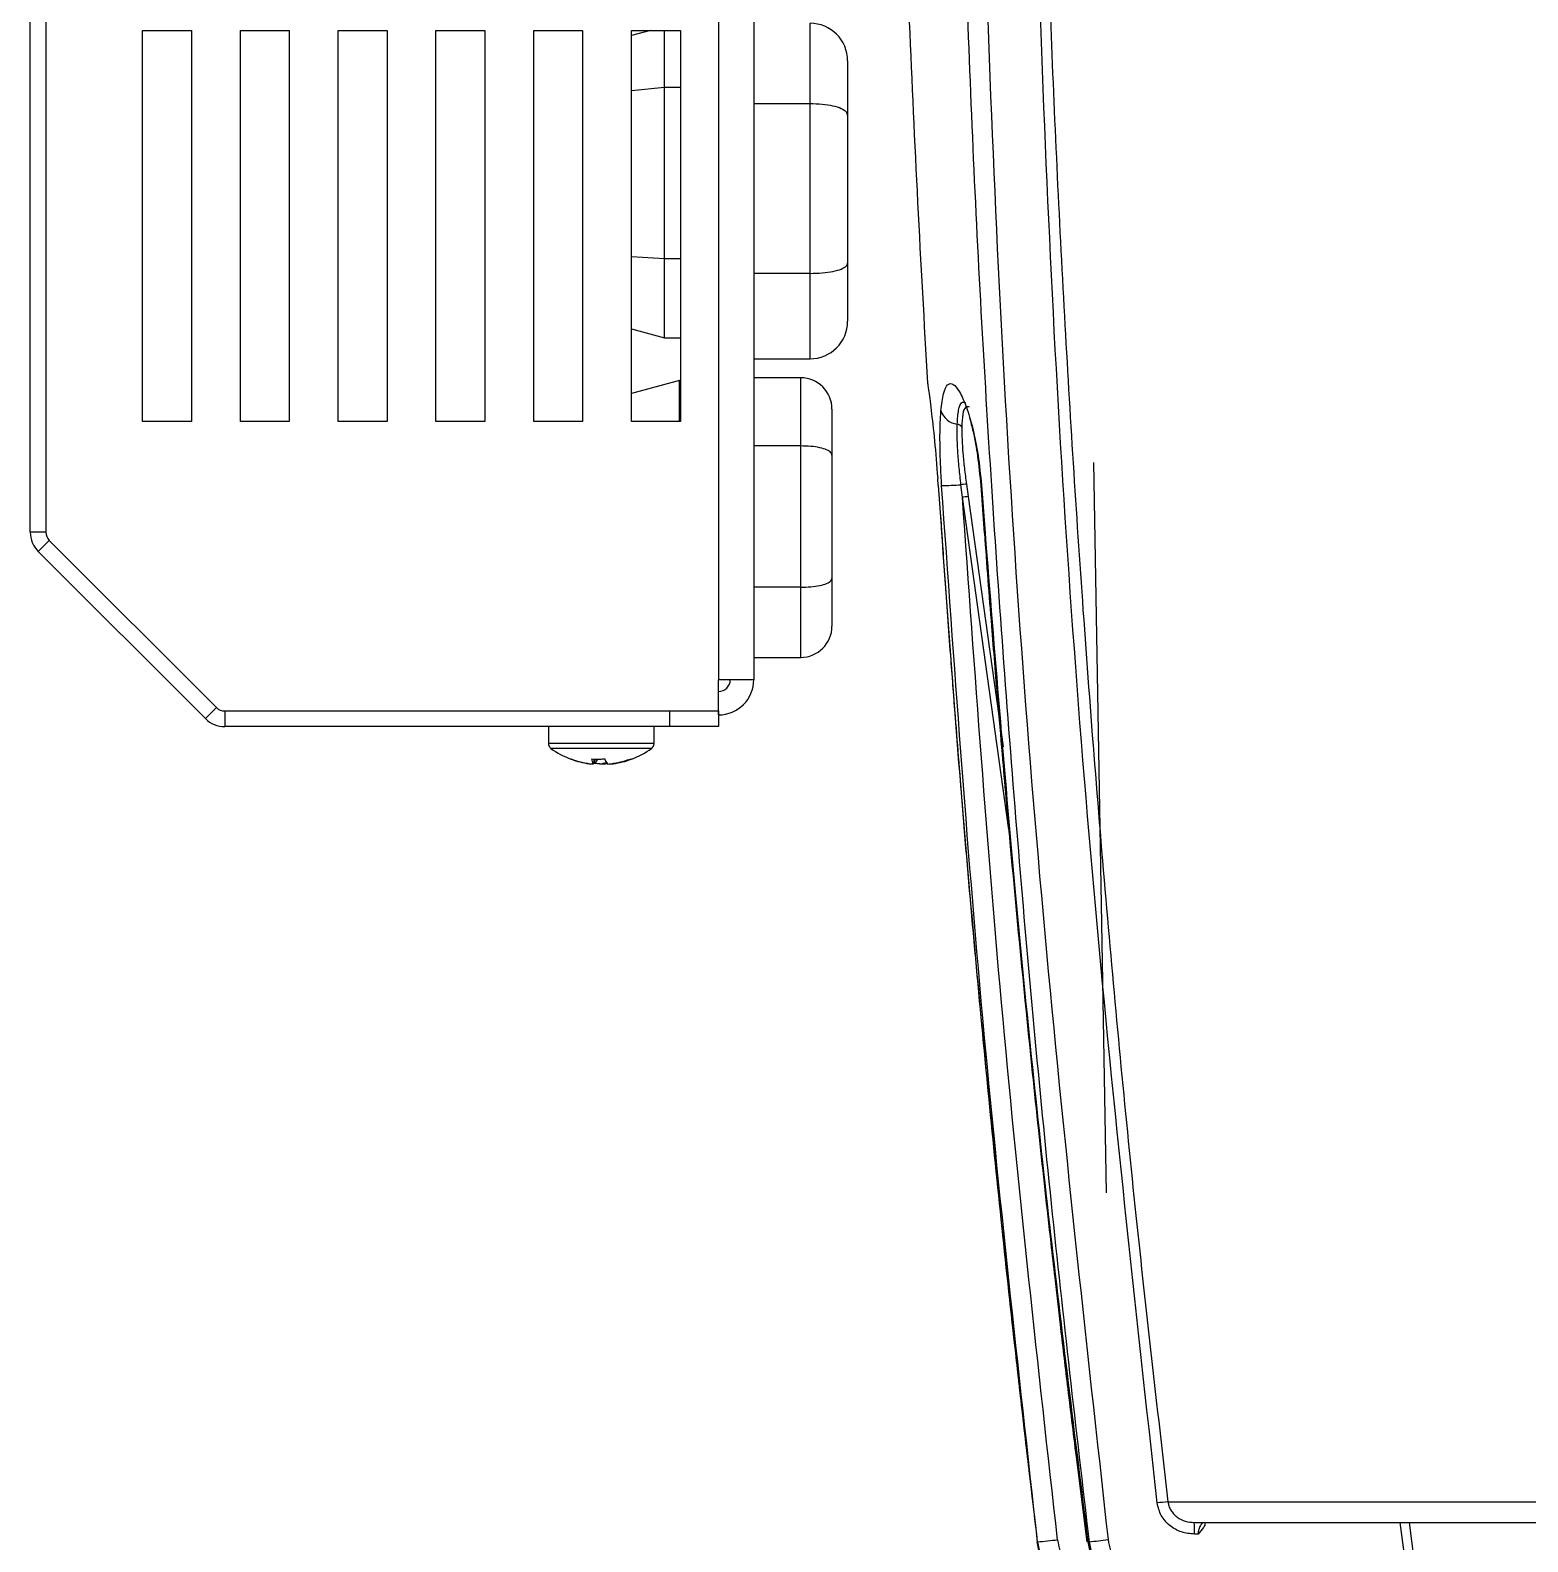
# Model space of a CAD drawing. Extents: x 7 to 135, y 3 to 97.
# Drawn here: x 51.465 to 55.294, y 6.852 to 10.717 of the extents above; entities that cross this region are included whole.
import ezdxf

# ---------------------------------------------------------------- set-up
doc = ezdxf.new("R2010")
doc.units = 0
doc.header["$MEASUREMENT"] = 0
doc.layers.add('OBJECT', color=7, linetype='CONTINUOUS')

msp = doc.modelspace()

# ---------------------------------------------------------------- linework, layer by layer
at = {"layer": 'OBJECT'}
for p, q in [((51.4654, 9.4338), (51.4654, 12.539)), ((51.5054, 12.539), (51.5054, 9.4338)), ((53.2254, 11.1039), (53.2254, 9.0564)), ((53.3154, 10.9164), (53.3154, 9.0564)), ((51.7529, 10.7164), (51.8779, 10.7164)), ((51.7529, 9.7164), (51.7529, 10.7164)), ((51.8779, 10.7164), (51.8779, 9.7164)), ((52.0029, 10.7164), (52.1279, 10.7164)), ((52.0029, 9.7164), (52.0029, 10.7164)), ((52.1279, 10.7164), (52.1279, 9.7164)), ((52.2529, 10.7164), (52.3779, 10.7164)), ((52.2529, 9.7164), (52.2529, 10.7164)), ((52.3779, 10.7164), (52.3779, 9.7164)), ((52.5029, 10.7164), (52.6279, 10.7164)), ((52.5029, 9.7164), (52.5029, 10.7164)), ((52.6279, 10.7164), (52.6279, 9.7164)), ((52.7529, 10.7164), (52.8779, 10.7164)), ((52.7529, 9.7164), (52.7529, 10.7164)), ((52.8779, 10.7164), (52.8779, 9.7164)), ((53.0512, 10.7164), (53.0029, 10.7035)), ((53.0029, 10.7164), (53.1279, 10.7164)), ((53.0029, 9.7164), (53.0029, 10.7164)), ((53.0874, 10.5716), (53.0874, 10.7164)), ((53.1279, 10.7164), (53.1279, 9.7164)), ((53.4594, 10.5289), (53.4594, 10.7348)), ((53.5554, 10.6388), (53.5554, 10.4994)), ((53.0029, 10.5631), (53.0874, 10.5716)), ((53.0874, 10.1334), (53.0874, 10.5716)), ((53.0874, 10.5716), (53.1279, 10.5716)), ((53.4594, 10.5289), (53.3154, 10.5289)), ((53.4594, 10.0954), (53.4594, 10.5289)), ((53.5554, 10.4994), (53.5554, 10.1216)), ((53.0029, 10.1389), (53.0874, 10.1334)), ((53.0874, 9.9308), (53.0874, 10.1334)), ((53.0874, 10.1334), (53.1279, 10.1334)), ((53.4594, 10.0954), (53.3154, 10.0954)), ((53.4594, 9.8768), (53.4594, 10.0954)), ((53.5554, 10.1216), (53.5554, 9.9728)), ((53.0029, 9.9535), (53.0874, 9.9308)), ((53.0874, 9.9308), (53.1279, 9.9308)), ((53.3154, 9.8768), (53.4594, 9.8768)), ((53.1254, 9.8211), (53.0029, 9.7883)), ((53.1279, 9.8211), (53.1254, 9.8211)), ((53.1254, 9.7164), (53.1254, 9.8211)), ((53.4354, 9.8284), (53.3154, 9.8284)), ((53.4354, 9.6542), (53.4354, 9.8284)), ((53.5154, 9.7484), (53.5154, 9.6303)), ((51.8779, 9.7164), (51.7529, 9.7164)), ((52.1279, 9.7164), (52.0029, 9.7164)), ((52.3779, 9.7164), (52.2529, 9.7164)), ((52.6279, 9.7164), (52.5029, 9.7164)), ((52.8779, 9.7164), (52.7529, 9.7164)), ((53.1279, 9.7164), (53.0029, 9.7164)), ((53.4354, 9.6542), (53.3154, 9.6542)), ((53.4354, 9.2929), (53.4354, 9.6542)), ((53.5154, 9.6303), (53.5154, 9.3154)), ((54.2171, 7.7445), (54.1845, 9.6116)), ((53.787, 9.5526), (53.7857, 9.5713)), ((53.849, 9.5229), (53.8451, 9.555)), ((53.8591, 9.5568), (53.8635, 9.5248)), ((53.8957, 9.5533), (53.9049, 9.4307)), ((53.8975, 9.5539), (53.9067, 9.4311)), ((53.9674, 8.6734), (53.849, 9.5229)), ((53.8635, 9.5248), (53.9527, 8.8845)), ((51.5054, 9.4338), (51.4654, 9.4338)), ((51.5142, 9.4126), (51.4859, 9.3843)), ((51.5142, 9.4126), (51.9416, 8.9852)), ((51.9134, 8.9569), (51.4859, 9.3843)), ((53.5154, 9.3154), (53.5154, 9.1934)), ((53.4354, 9.2929), (53.3154, 9.2929)), ((53.4354, 9.1134), (53.4354, 9.2929)), ((53.3154, 9.1134), (53.4354, 9.1134)), ((53.2254, 8.9664), (53.2254, 9.0564)), ((53.3154, 9.0564), (53.2254, 9.0564)), ((51.9416, 8.9852), (51.9134, 8.9569)), ((51.9629, 8.9764), (51.9629, 8.9364)), ((51.9629, 8.9764), (53.1004, 8.9764)), ((53.1004, 8.9364), (53.1004, 8.9764)), ((53.1004, 8.9764), (53.2254, 8.9764)), ((53.2254, 8.9764), (53.2254, 8.9364)), ((53.1004, 8.9364), (51.9629, 8.9364)), ((52.7904, 8.9364), (52.7904, 8.893)), ((53.0604, 8.893), (53.0604, 8.9364)), ((53.2254, 8.9364), (53.1004, 8.9364)), ((53.0604, 8.893), (52.7904, 8.893)), ((53.0542, 8.8808), (52.7967, 8.8808)), ((52.9066, 8.8534), (52.9053, 8.8409)), ((52.9091, 8.8409), (52.9101, 8.8532)), ((52.8998, 8.8409), (52.8998, 8.8414)), ((52.9254, 8.8415), (52.9292, 8.8409)), ((52.9292, 8.8423), (52.9292, 8.8409)), ((52.9455, 8.8413), (52.9456, 8.8409)), ((52.9511, 8.8409), (52.951, 8.8414)), ((54.3744, 6.9544), (57.004, 6.9544)), ((55.0853, 6.0014), (54.9685, 6.9014)), ((54.9909, 6.9014), (55.1073, 6.004)), ((54.0411, 6.8522), (54.0403, 6.8522)), ((54.1726, 6.8522), (54.1696, 6.8522)), ((54.4514, 6.8718), (54.4423, 6.8718))]:
    msp.add_line(p, q, dxfattribs=at)
at = {"layer": 'OBJECT', "flags": 128}
for points in [[(53.786, 9.5705), (53.7858, 9.5705), (53.7857, 9.5713)], [(53.787, 9.5526), (53.7871, 9.5525), (53.7872, 9.5525)], [(53.8975, 9.5539), (53.8959, 9.5535), (53.8958, 9.5533)], [(53.9067, 9.4311), (53.905, 9.4308), (53.905, 9.4307)], [(52.9349, 8.8531), (52.9333, 8.8531), (52.929, 8.8532), (52.929, 8.8532)], [(52.9216, 8.8409), (52.9156, 8.8417), (52.9106, 8.8425)], [(52.9292, 8.8409), (52.9352, 8.8417), (52.9403, 8.8425)], [(52.9511, 8.8409), (52.9555, 8.8417), (52.9591, 8.8425)]]:
    msp.add_lwpolyline(points, dxfattribs=at)
at = {"layer": 'OBJECT'}
for centre, radius, start, end in [((53.4594, 10.6388), 0.096, 0, 90), ((104.3294, 12.8414), 50.66, 182.37923, 183.42528), ((53.4594, 9.9728), 0.096, 270, 0), ((53.4354, 9.7484), 0.08, 0, 90), ((53.8406, 9.7584), 0.0486, 196.7646, 264.0446), ((53.8345, 9.6964), 0.0137, 21.5166, 85.6453), ((53.7749, 10.5008), 0.9484, 271.2656, 274.2479), ((53.8998, 9.1829), 0.3761, 96.2273, 98.3685), ((53.8964, 9.2049), 0.3215, 95.8625, 98.4626), ((51.5354, 9.4338), 0.07, 180, 225), ((51.5354, 9.4338), 0.03, 180, 225), ((53.4354, 9.1934), 0.08, 270, 0), ((53.2254, 9.0564), 0.03, 270, 0), ((53.2254, 9.0564), 0.09, 270, 0), ((51.9629, 9.0064), 0.03, 225, 270), ((51.9629, 9.0064), 0.07, 225, 270), ((52.8054, 8.893), 0.015, 180, 234.3318), ((53.0454, 8.893), 0.015, 305.6682, 0), ((52.9254, 9.0602), 0.2208, 234.3318, 249.5829), ((52.9234, 9.0583), 0.2181, 249.7195, 265.2341), ((52.8491, 8.8548), 0.00169, 222.3143, 277.5211), ((52.9254, 9.0602), 0.2208, 249.5829, 262.0078), ((52.9176, 9.1201), 0.2669, 266.3417, 273.6583), ((52.9257, 8.8557), 0.0252, 184.542, 215.9328), ((52.8861, 8.8622), 0.0313, 317.2197, 344.2508), ((52.9648, 8.8622), 0.0313, 195.7492, 222.7803), ((52.9234, 9.061), 0.2209, 274.7771, 290.1634), ((52.9274, 9.0583), 0.2181, 274.7659, 290.2805), ((52.9254, 9.0602), 0.2208, 277.9922, 290.4171), ((53.0016, 8.8575), 0.00431, 241.6654, 281.5842), ((52.9254, 9.0602), 0.2208, 290.4171, 305.6682), ((52.9144, 8.9814), 0.1412, 254.9106, 264.0611), ((52.9094, 8.9283), 0.0882, 277.9808, 289.3181), ((54.4857, 5.8272), 1.1327, 95.6377, 97.0379), ((54.0204, 6.8791), 0.4219, 359.0058, 3.023), ((53.9588, 7.8927), 1.0438, 274.5227, 277.3346), ((53.9888, 8.7174), 1.8742, 275.6272, 277.1281)]:
    msp.add_arc(centre, radius, start, end, dxfattribs=at)
for points, knots in [([(53.8868, 11.5221), (53.9038, 11.0026), (53.9378, 9.9632), (54.0493, 8.4072), (54.164, 7.3739), (54.2214, 6.8576)], [0, 0, 0, 0, 0.3333359, 0.6668858, 1, 1, 1, 1]), ([(54.3469, 6.9514), (54.2912, 7.4572), (54.1798, 8.4697), (54.0716, 9.9943), (54.0387, 11.0129), (54.0222, 11.522)], [0, 0, 0, 0, 0.3330304, 0.6666395, 1, 1, 1, 1]), ([(54.05, 11.5224), (54.0571, 11.2646), (54.0712, 10.7524), (54.1077, 9.9896), (54.1559, 9.2219), (54.2169, 8.4552), (54.289, 7.6951), (54.3463, 7.1984), (54.3744, 6.9544)], [0, 0, 0, 0, 0.168843, 0.335534, 0.500076, 0.67255, 0.839189, 1, 1, 1, 1]), ([(53.8424, 11.3222), (53.8523, 11.02), (53.8718, 10.4203), (53.9225, 9.5189), (53.9892, 8.6191), (54.0712, 7.7283), (54.1392, 7.1403), (54.1726, 6.8522)], [0, 0, 0, 0, 0.202277, 0.401502, 0.603952, 0.805948, 1, 1, 1, 1]), ([(53.5554, 10.4994), (53.5554, 10.4995), (53.5554, 10.5022), (53.5529, 10.5082), (53.5408, 10.5166), (53.519, 10.5235), (53.4909, 10.528), (53.4699, 10.5286), (53.4594, 10.5289)], [0, 0, 0, 0, 0.003688, 0.169181, 0.383482, 0.590873, 0.795386, 1, 1, 1, 1]), ([(53.4594, 10.0954), (53.4699, 10.0956), (53.4909, 10.0962), (53.519, 10.1002), (53.5408, 10.1063), (53.5529, 10.1137), (53.5554, 10.1191), (53.5554, 10.1215), (53.5554, 10.1216)], [0, 0, 0, 0, 0.204614, 0.409127, 0.616518, 0.830819, 0.996312, 1, 1, 1, 1]), ([(53.7599, 9.8146), (53.7601, 9.8122), (53.7602, 9.8096), (53.7609, 9.8072), (53.761, 9.807)], [0, 0, 0, 0, 0.9429804, 1, 1, 1, 1]), ([(53.7599, 9.8146), (53.7604, 9.8111), (53.7614, 9.804), (53.7687, 9.7492), (53.7778, 9.6697), (53.7831, 9.6041), (53.7857, 9.5713)], [0, 0, 0, 0, 0.24993, 0.499886, 0.749919, 1, 1, 1, 1]), ([(53.7941, 9.7444), (53.796, 9.7601), (53.7997, 9.7915), (53.8106, 9.8136), (53.8248, 9.8152), (53.8415, 9.7953), (53.8592, 9.756), (53.8758, 9.7001), (53.8899, 9.6312), (53.895, 9.5797), (53.8975, 9.5539)], [0, 0, 0, 0, 0.124845, 0.24983, 0.374893, 0.499994, 0.625063, 0.749967, 0.874602, 1, 1, 1, 1]), ([(53.7958, 9.5526), (53.7948, 9.5707), (53.7927, 9.6068), (53.7914, 9.6583), (53.7916, 9.7057), (53.7933, 9.7315), (53.7941, 9.7444)], [0, 0, 0, 0, 0.250785, 0.500021, 0.750017, 1, 1, 1, 1]), ([(53.8356, 9.7101), (53.8365, 9.7231), (53.8383, 9.749), (53.8458, 9.7679), (53.8535, 9.7663), (53.8571, 9.7655)], [0, 0, 0, 0, 0.345649, 0.688636, 1, 1, 1, 1]), ([(53.8674, 9.7536), (53.8636, 9.7545), (53.8561, 9.7562), (53.8491, 9.738), (53.8479, 9.7137), (53.8473, 9.7015)], [0, 0, 0, 0, 0.331197, 0.664785, 1, 1, 1, 1]), ([(53.8451, 9.555), (53.8435, 9.5696), (53.8403, 9.5986), (53.837, 9.6401), (53.8352, 9.6785), (53.8354, 9.6996), (53.8356, 9.7101)], [0, 0, 0, 0, 0.251652, 0.500767, 0.75093, 1, 1, 1, 1]), ([(53.8473, 9.7015), (53.8473, 9.6916), (53.8475, 9.6719), (53.8499, 9.636), (53.8537, 9.5973), (53.8573, 9.5703), (53.8591, 9.5568)], [0, 0, 0, 0, 0.249435, 0.499655, 0.748628, 1, 1, 1, 1]), ([(53.8681, 9.7224), (53.8712, 9.7108), (53.878, 9.6847), (53.8887, 9.6272), (53.8933, 9.5791), (53.8957, 9.5533)], [0, 0, 0, 0, 0.272965, 0.610723, 1, 1, 1, 1]), ([(53.5154, 9.6303), (53.5154, 9.6304), (53.5154, 9.6326), (53.5133, 9.6375), (53.5032, 9.6442), (53.4851, 9.6498), (53.4617, 9.6535), (53.4442, 9.6539), (53.4354, 9.6542)], [0, 0, 0, 0, 0.003688, 0.169181, 0.383482, 0.590873, 0.795386, 1, 1, 1, 1]), ([(53.787, 9.5526), (53.8043, 9.3088), (53.8379, 8.8333), (53.8998, 8.1394), (53.9661, 7.483), (54.016, 7.0584), (54.0403, 6.8522)], [0, 0, 0, 0, 0.27038, 0.527173, 0.77038, 1, 1, 1, 1]), ([(54.0411, 6.8522), (53.9914, 7.2984), (53.8914, 8.1969), (53.8278, 9.0987), (53.7958, 9.5526)], [0, 0, 0, 0, 0.49662, 1, 1, 1, 1]), ([(54.092, 6.8575), (54.0426, 7.301), (53.9439, 8.1878), (53.8806, 9.078), (53.849, 9.5229)], [0, 0, 0, 0, 0.500069, 1, 1, 1, 1]), ([(53.7927, 9.476), (53.7966, 9.4187), (53.8049, 9.2958), (53.8176, 9.1243), (53.8294, 8.971), (53.8395, 8.8435), (53.8592, 8.6039), (53.8858, 8.3009), (53.9201, 7.9435), (53.9433, 7.716), (53.961, 7.5488), (53.9746, 7.4227), (53.9924, 7.2628), (54.0124, 7.0875), (54.027, 6.9657), (54.0338, 6.9085)], [0, 0, 0, 0, 0.0667, 0.143295, 0.200055, 0.245598, 0.29208, 0.479715, 0.599336, 0.709711, 0.745752, 0.794836, 0.857243, 0.932974, 1, 1, 1, 1]), ([(53.905, 9.4307), (53.911, 9.3517), (53.9217, 9.2099), (53.9371, 9.0217), (53.9495, 8.8752), (53.9601, 8.7534), (53.9807, 8.5246), (54.0084, 8.2352), (54.0439, 7.8939), (54.0678, 7.6766), (54.086, 7.517), (54.0999, 7.3966), (54.1181, 7.2438), (54.1408, 7.0585), (54.158, 6.9242), (54.1673, 6.8516)], [0, 0, 0, 0, 0.091688, 0.164513, 0.21848, 0.261782, 0.305976, 0.484375, 0.598107, 0.70305, 0.737316, 0.783983, 0.843317, 0.915321, 1, 1, 1, 1]), ([(53.9067, 9.4311), (53.931, 9.1281), (53.9784, 8.5381), (54.0668, 7.6783), (54.136, 7.1223), (54.1696, 6.8522)], [0, 0, 0, 0, 0.351668, 0.685, 1, 1, 1, 1]), ([(53.4354, 9.2929), (53.4442, 9.2931), (53.4617, 9.2935), (53.4851, 9.297), (53.5032, 9.3023), (53.5133, 9.3086), (53.5154, 9.3133), (53.5154, 9.3154), (53.5154, 9.3154)], [0, 0, 0, 0, 0.2046141, 0.4091275, 0.6165183, 0.8308191, 0.9963124, 1, 1, 1, 1]), ([(54.4423, 6.8718), (54.4309, 6.8729), (54.4083, 6.875), (54.3783, 6.8922), (54.3549, 6.9181), (54.3496, 6.9403), (54.3469, 6.9514)], [0, 0, 0, 0, 0.250172, 0.500067, 0.749912, 1, 1, 1, 1]), ([(54.3744, 6.9544), (54.3751, 6.9508), (54.3764, 6.9434), (54.3814, 6.933), (54.3886, 6.9233), (54.4006, 6.9126), (54.4185, 6.9034), (54.434, 6.902), (54.4417, 6.9014)], [0, 0, 0, 0, 0.116905, 0.238656, 0.366334, 0.50085, 0.750249, 1, 1, 1, 1]), ([(54.4417, 6.9014), (54.4755, 6.9014), (54.5437, 6.9014), (54.6762, 6.9014), (54.8318, 6.9014), (55.012, 6.9014), (55.2148, 6.9014), (55.4373, 6.9014), (55.6767, 6.9014), (55.9298, 6.9014), (56.1921, 6.9014), (56.4601, 6.9014), (56.7298, 6.9014), (56.9112, 6.9014), (57.0012, 6.9014)], [0, 0, 0, 0, 0.080321, 0.16194, 0.244772, 0.329378, 0.414487, 0.5, 0.585518, 0.670628, 0.755228, 0.838065, 0.919682, 1, 1, 1, 1]), ([(54.4691, 6.9014), (54.467, 6.901), (54.4628, 6.9003), (54.458, 6.895), (54.4549, 6.889), (54.453, 6.8835), (54.4518, 6.8778), (54.4515, 6.8738), (54.4514, 6.8718)], [0, 0, 0, 0, 0.250064, 0.499104, 0.634957, 0.762997, 0.884268, 1, 1, 1, 1]), ([(54.4685, 6.8949), (54.4675, 6.8929), (54.4631, 6.8843), (54.4565, 6.8773), (54.4514, 6.8718)], [0, 0, 0, 0, 0.227255, 1, 1, 1, 1]), ([(54.4691, 6.8945), (54.4692, 6.8952), (54.4696, 6.8973), (54.4692, 6.8981), (54.4688, 6.8986)], [0, 0, 0, 0, 0.292097, 1, 1, 1, 1]), ([(54.0945, 6.7244), (54.0807, 6.7443), (54.0536, 6.7831), (54.0447, 6.8295), (54.0403, 6.8522)], [0, 0, 0, 0, 0.511472, 1, 1, 1, 1]), ([(54.0411, 6.8522), (54.0455, 6.8291), (54.0544, 6.7827), (54.0815, 6.7439), (54.0951, 6.7244)], [0, 0, 0, 0, 0.4965939, 1, 1, 1, 1]), ([(54.092, 6.8575), (54.0955, 6.8392), (54.1026, 6.8025), (54.124, 6.7719), (54.1348, 6.7565)], [0, 0, 0, 0, 0.498433, 1, 1, 1, 1]), ([(54.1696, 6.8522), (54.1742, 6.8293), (54.1836, 6.7827), (54.2113, 6.7441), (54.2254, 6.7244)], [0, 0, 0, 0, 0.4909503, 1, 1, 1, 1]), ([(54.1726, 6.8522), (54.1771, 6.8292), (54.1862, 6.7826), (54.2139, 6.744), (54.228, 6.7244)], [0, 0, 0, 0, 0.493198, 1, 1, 1, 1]), ([(54.2214, 6.8576), (54.2251, 6.8392), (54.2325, 6.8023), (54.2547, 6.7719), (54.2659, 6.7567)], [0, 0, 0, 0, 0.498503, 1, 1, 1, 1])]:
    msp.add_open_spline(points, degree=3, knots=knots, dxfattribs=at)

doc.saveas('drawing.dxf')
